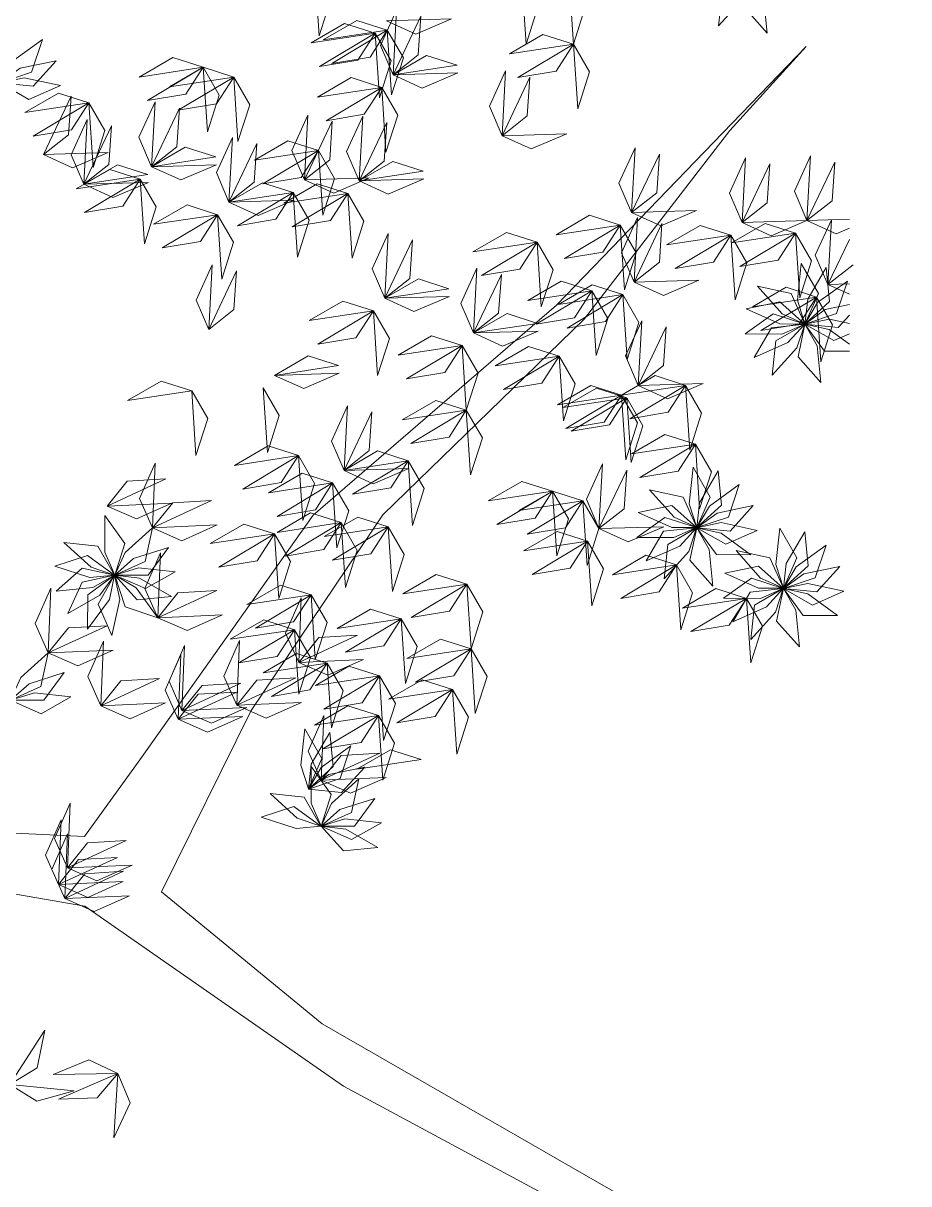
# Model space of a CAD drawing. Header units: inches. Extents: x -173 to 14008, y -3334 to 10368.
# Drawn here: x 12458.3 to 12540.2, y 665 to 772.5 of the extents above; entities that cross this region are included whole.
import ezdxf

# ---------------------------------------------------------------- set-up
doc = ezdxf.new("R2010")
doc.units = ezdxf.units.IN
doc.header["$MEASUREMENT"] = 0
doc.layers.add('ARREDAMENTO', color=8, linetype='Continuous', lineweight=18)

msp = doc.modelspace()

# ---------------------------------------------------------------- linework, layer by layer
at = {"layer": 'ARREDAMENTO', "lineweight": 0}
for points in [[(12485.23, 777.28), (12486.72, 774.71), (12485.63, 771.29), (12485.23, 777.28)], [(12522.6, 772.22), (12524.89, 774.74), (12525.62, 776.93), (12522.95, 775.38), (12522.6, 772.22)], [(12527.11, 771.53), (12526.77, 774.92), (12525.62, 776.93), (12525, 773.91), (12527.11, 771.53)], [(12504.4, 776.5), (12505.89, 773.94), (12504.8, 770.52), (12504.4, 776.5)], [(12508.78, 776.5), (12510.27, 773.94), (12509.18, 770.52), (12508.78, 776.5)], [(12492.48, 767.68), (12491.31, 770.41), (12492.8, 773.67), (12492.48, 767.68)], [(12490.83, 771.53), (12488, 772.43), (12484.9, 770.64), (12490.83, 771.53)], [(12491.95, 771.82), (12489.13, 772.72), (12486.02, 770.92), (12491.95, 771.82)], [(12491.88, 772.69), (12494.58, 771.46), (12497.88, 772.88), (12491.88, 772.69)], [(12492.48, 767.68), (12494.81, 769.52), (12495.05, 773.1), (12492.48, 767.68)], [(12490.83, 771.53), (12489.22, 769.04), (12485.68, 768.45), (12490.83, 771.53)], [(12491.95, 771.82), (12490.35, 769.32), (12486.81, 768.73), (12491.95, 771.82)], [(12490.83, 771.53), (12492.31, 768.97), (12491.22, 765.55), (12490.83, 771.53)], [(12491.95, 771.82), (12493.44, 769.25), (12492.35, 765.83), (12491.95, 771.82)], [(12509.18, 770.52), (12506.35, 771.42), (12503.24, 769.62), (12509.18, 770.52)], [(12460.03, 770.94), (12457.27, 768.94), (12456.1, 766.95), (12459.03, 767.92), (12460.03, 770.94)], [(12509.18, 770.52), (12507.57, 768.02), (12504.03, 767.43), (12509.18, 770.52)], [(12509.18, 770.52), (12510.66, 767.95), (12509.57, 764.53), (12509.18, 770.52)], [(12474.92, 768.38), (12472.09, 769.28), (12468.99, 767.48), (12474.92, 768.38)], [(12498.41, 768.58), (12495.59, 769.48), (12492.48, 767.68), (12498.41, 768.58)], [(12461.32, 768.99), (12457.98, 768.29), (12456.11, 766.95), (12459.17, 766.64), (12461.32, 768.99)], [(12474.92, 768.38), (12473.31, 765.89), (12469.77, 765.3), (12474.92, 768.38)], [(12477.74, 767.48), (12474.92, 768.38), (12471.81, 766.58), (12477.74, 767.48)], [(12474.92, 768.38), (12476.4, 765.81), (12475.31, 762.4), (12474.92, 768.38)], [(12502.57, 762.05), (12501.4, 764.78), (12502.89, 768.04), (12502.57, 762.05)], [(12461.7, 766.69), (12458.36, 767.41), (12456.1, 766.95), (12458.78, 765.41), (12461.7, 766.69)], [(12477.74, 767.48), (12476.14, 764.99), (12472.6, 764.4), (12477.74, 767.48)], [(12477.74, 767.48), (12479.22, 764.91), (12478.13, 761.5), (12477.74, 767.48)], [(12491.43, 766.52), (12488.6, 767.42), (12485.49, 765.63), (12491.43, 766.52)], [(12492.48, 767.68), (12495.18, 766.45), (12498.47, 767.87), (12492.48, 767.68)], [(12502.57, 762.05), (12504.9, 763.89), (12505.15, 767.47), (12502.57, 762.05)], [(12464.34, 765.09), (12461.51, 766), (12458.41, 764.2), (12464.34, 765.09)], [(12491.43, 766.52), (12489.82, 764.03), (12486.28, 763.44), (12491.43, 766.52)], [(12491.43, 766.52), (12492.91, 763.96), (12491.82, 760.54), (12491.43, 766.52)], [(12464.34, 765.09), (12462.73, 762.6), (12459.19, 762.01), (12464.34, 765.09)], [(12460.13, 760.3), (12462.46, 762.14), (12462.71, 765.72), (12460.13, 760.3)], [(12464.34, 765.09), (12465.82, 762.53), (12464.73, 759.11), (12464.34, 765.09)], [(12470.14, 759.18), (12468.97, 761.91), (12470.46, 765.17), (12470.14, 759.18)], [(12470.14, 759.18), (12472.46, 761.02), (12472.71, 764.6), (12470.14, 759.18)], [(12484.29, 757.96), (12483.12, 760.69), (12484.61, 763.95), (12484.29, 757.96)], [(12489.35, 757.86), (12488.18, 760.59), (12489.67, 763.85), (12489.35, 757.86)], [(12463.87, 757.55), (12462.7, 760.27), (12464.19, 763.54), (12463.87, 757.55)], [(12463.87, 757.55), (12466.19, 759.39), (12466.44, 762.97), (12463.87, 757.55)], [(12484.29, 757.96), (12486.62, 759.8), (12486.86, 763.38), (12484.29, 757.96)], [(12489.35, 757.86), (12491.67, 759.7), (12491.92, 763.28), (12489.35, 757.86)], [(12477.3, 755.9), (12476.14, 758.63), (12477.63, 761.89), (12477.3, 755.9)], [(12485.58, 760.67), (12482.75, 761.57), (12479.65, 759.77), (12485.58, 760.67)], [(12502.57, 762.05), (12505.27, 760.82), (12508.57, 762.23), (12502.57, 762.05)], [(12460.13, 760.3), (12462.83, 759.07), (12466.13, 760.49), (12460.13, 760.3)], [(12476.07, 760.08), (12473.24, 760.98), (12470.14, 759.18), (12476.07, 760.08)], [(12477.3, 755.9), (12479.63, 757.74), (12479.88, 761.32), (12477.3, 755.9)], [(12485.58, 760.67), (12483.97, 758.18), (12480.43, 757.58), (12485.58, 760.67)], [(12485.58, 760.67), (12487.06, 758.1), (12485.97, 754.68), (12485.58, 760.67)], [(12514.55, 754.94), (12513.38, 757.66), (12514.87, 760.93), (12514.55, 754.94)], [(12495.28, 758.76), (12492.45, 759.66), (12489.35, 757.86), (12495.28, 758.76)], [(12514.55, 754.94), (12516.88, 756.77), (12517.13, 760.35), (12514.55, 754.94)], [(12524.78, 754.01), (12523.61, 756.73), (12525.1, 760), (12524.78, 754.01)], [(12524.78, 754.01), (12527.11, 755.85), (12527.35, 759.43), (12524.78, 754.01)], [(12530.77, 754.19), (12529.61, 756.92), (12531.1, 760.18), (12530.77, 754.19)], [(12530.77, 754.19), (12533.1, 756.03), (12533.35, 759.61), (12530.77, 754.19)], [(12469.08, 758.02), (12466.26, 758.92), (12463.15, 757.12), (12469.08, 758.02)], [(12469.08, 758.02), (12466.26, 758.92), (12463.15, 757.12), (12469.08, 758.02)], [(12469.8, 758.45), (12466.97, 759.35), (12463.87, 757.55), (12469.8, 758.45)], [(12470.14, 759.18), (12472.83, 757.95), (12476.13, 759.36), (12470.14, 759.18)], [(12463.87, 757.55), (12466.56, 756.32), (12469.86, 757.73), (12463.87, 757.55)], [(12469.08, 758.02), (12467.48, 755.53), (12463.94, 754.94), (12469.08, 758.02)], [(12469.08, 758.02), (12467.48, 755.53), (12463.94, 754.94), (12469.08, 758.02)], [(12469.08, 758.02), (12470.57, 755.45), (12469.48, 752.04), (12469.08, 758.02)], [(12469.08, 758.02), (12470.57, 755.45), (12469.48, 752.04), (12469.08, 758.02)], [(12483.23, 756.8), (12480.41, 757.7), (12477.3, 755.9), (12483.23, 756.8)], [(12488.29, 756.7), (12485.47, 757.6), (12482.36, 755.81), (12488.29, 756.7)], [(12484.29, 757.96), (12486.99, 756.73), (12490.28, 758.14), (12484.29, 757.96)], [(12489.35, 757.86), (12492.04, 756.63), (12495.34, 758.05), (12489.35, 757.86)], [(12483.23, 756.8), (12481.63, 754.31), (12478.09, 753.72), (12483.23, 756.8)], [(12488.29, 756.7), (12486.69, 754.21), (12483.15, 753.62), (12488.29, 756.7)], [(12483.23, 756.8), (12484.72, 754.23), (12483.63, 750.81), (12483.23, 756.8)], [(12488.29, 756.7), (12489.78, 754.14), (12488.69, 750.72), (12488.29, 756.7)], [(12476.25, 754.74), (12473.43, 755.64), (12470.32, 753.85), (12476.25, 754.74)], [(12477.3, 755.9), (12480, 754.67), (12483.3, 756.09), (12477.3, 755.9)], [(12514.55, 754.94), (12517.25, 753.71), (12520.55, 755.12), (12514.55, 754.94)], [(12476.25, 754.74), (12474.65, 752.25), (12471.11, 751.66), (12476.25, 754.74)], [(12476.25, 754.74), (12477.73, 752.18), (12476.64, 748.76), (12476.25, 754.74)], [(12513.5, 753.78), (12510.67, 754.68), (12507.57, 752.88), (12513.5, 753.78)], [(12514.79, 748.5), (12513.62, 751.22), (12515.11, 754.49), (12514.79, 748.5)], [(12524.78, 754.01), (12527.48, 752.78), (12530.77, 754.19), (12524.78, 754.01)], [(12534.7, 754.31), (12530.77, 754.19)], [(12530.77, 754.19), (12533.47, 752.96), (12534.7, 753.49)], [(12532.72, 748.28), (12531.55, 751), (12533.04, 754.27), (12532.72, 748.28)], [(12491.71, 747), (12490.54, 749.72), (12492.03, 752.99), (12491.71, 747)], [(12505.81, 752.18), (12502.98, 753.08), (12499.87, 751.29), (12505.81, 752.18)], [(12513.5, 753.78), (12511.89, 751.28), (12508.35, 750.69), (12513.5, 753.78)], [(12513.5, 753.78), (12514.98, 751.21), (12513.89, 747.79), (12513.5, 753.78)], [(12514.79, 748.5), (12517.12, 750.33), (12517.36, 753.91), (12514.79, 748.5)], [(12523.72, 752.85), (12520.9, 753.75), (12517.79, 751.95), (12523.72, 752.85)], [(12529.72, 753.03), (12526.9, 753.93), (12523.79, 752.13), (12529.72, 753.03)], [(12529.72, 753.03), (12528.12, 750.54), (12524.58, 749.95), (12529.72, 753.03)], [(12529.72, 753.03), (12531.2, 750.46), (12530.11, 747.05), (12529.72, 753.03)], [(12491.71, 747), (12494.04, 748.83), (12494.29, 752.41), (12491.71, 747)], [(12505.81, 752.18), (12504.2, 749.69), (12500.66, 749.1), (12505.81, 752.18)], [(12505.81, 752.18), (12507.29, 749.62), (12506.2, 746.2), (12505.81, 752.18)], [(12523.72, 752.85), (12522.12, 750.35), (12518.58, 749.76), (12523.72, 752.85)], [(12523.72, 752.85), (12525.21, 750.28), (12524.12, 746.86), (12523.72, 752.85)], [(12534.7, 752.45), (12532.72, 748.28)], [(12475.43, 744.12), (12474.26, 746.84), (12475.75, 750.1), (12475.43, 744.12)], [(12499.92, 743.79), (12498.75, 746.51), (12500.24, 749.78), (12499.92, 743.79)], [(12530.25, 750.21), (12529.89, 746.82), (12530.59, 744.62), (12531.83, 747.44), (12530.25, 750.21)], [(12532.56, 749.86), (12530.85, 746.91), (12530.59, 744.62), (12532.87, 746.69), (12532.56, 749.86)], [(12532.72, 748.28), (12535.04, 750.11)], [(12475.43, 744.12), (12477.75, 745.95), (12478, 749.53), (12475.43, 744.12)], [(12497.64, 747.89), (12494.82, 748.79), (12491.71, 747), (12497.64, 747.89)], [(12499.92, 743.79), (12502.25, 745.62), (12502.5, 749.2), (12499.92, 743.79)], [(12514.79, 748.5), (12517.49, 747.27), (12520.78, 748.68), (12514.79, 748.5)], [(12510.87, 747.68), (12508.05, 748.58), (12504.94, 746.79), (12510.87, 747.68)], [(12510.87, 747.68), (12509.27, 745.19), (12505.73, 744.6), (12510.87, 747.68)], [(12513.74, 747.34), (12510.91, 748.24), (12507.8, 746.44), (12513.74, 747.34)], [(12510.87, 747.68), (12512.36, 745.12), (12511.27, 741.7), (12510.87, 747.68)], [(12531.66, 747.12), (12528.84, 748.02), (12525.73, 746.22), (12531.66, 747.12)], [(12526.2, 748.11), (12528.48, 745.57), (12530.58, 744.62), (12529.31, 747.43), (12526.2, 748.11)], [(12534.52, 748.6), (12531.76, 746.61), (12530.59, 744.62), (12533.52, 745.58), (12534.52, 748.6)], [(12534.7, 748.34), (12532.72, 748.28)], [(12532.72, 748.28), (12534.7, 747.37)], [(12490.66, 745.84), (12487.83, 746.74), (12484.73, 744.94), (12490.66, 745.84)], [(12491.71, 747), (12494.41, 745.77), (12497.71, 747.18), (12491.71, 747)], [(12513.74, 747.34), (12512.13, 744.84), (12508.59, 744.25), (12513.74, 747.34)], [(12513.74, 747.34), (12515.22, 744.77), (12514.13, 741.35), (12513.74, 747.34)], [(12525.16, 746.03), (12528.27, 744.63), (12530.58, 744.62), (12528.28, 746.67), (12525.16, 746.03)], [(12531.66, 747.12), (12530.06, 744.62), (12526.52, 744.03), (12531.66, 747.12)], [(12531.66, 747.12), (12533.15, 744.55), (12532.06, 741.13), (12531.66, 747.12)], [(12490.66, 745.84), (12489.05, 743.34), (12485.51, 742.75), (12490.66, 745.84)], [(12490.66, 745.84), (12492.14, 743.27), (12491.05, 739.85), (12490.66, 745.84)], [(12505.85, 744.68), (12503.03, 745.58), (12499.92, 743.79), (12505.85, 744.68)], [(12525.05, 743.7), (12528.46, 743.69), (12530.58, 744.62), (12527.64, 745.56), (12525.05, 743.7)], [(12534.7, 746.42), (12532.47, 745.96), (12530.59, 744.61), (12533.66, 744.3), (12534.7, 745.44)], [(12515.17, 738.94), (12514, 741.67), (12515.49, 744.93), (12515.17, 738.94)], [(12515.17, 738.94), (12517.5, 740.78), (12517.75, 744.36), (12515.17, 738.94)], [(12525.9, 741.53), (12529.02, 742.91), (12530.58, 744.61), (12527.51, 744.28), (12525.9, 741.53)], [(12527.56, 739.89), (12529.85, 742.42), (12530.58, 744.61), (12527.91, 743.06), (12527.56, 739.89)], [(12532.07, 739.21), (12531.72, 742.6), (12530.58, 744.6), (12529.95, 741.58), (12532.07, 739.21)], [(12534.7, 744.68), (12532.85, 745.07), (12530.59, 744.61), (12533.27, 743.08), (12534.7, 743.71)], [(12534.7, 742.76), (12532.84, 744.11), (12530.59, 744.61), (12532.41, 742.12), (12534.7, 742.11)], [(12498.87, 742.63), (12496.04, 743.53), (12492.94, 741.73), (12498.87, 742.63)], [(12499.92, 743.79), (12502.62, 742.56), (12505.92, 743.97), (12499.92, 743.79)], [(12498.87, 742.63), (12497.26, 740.13), (12493.72, 739.54), (12498.87, 742.63)], [(12498.87, 742.63), (12500.35, 740.06), (12499.26, 736.64), (12498.87, 742.63)], [(12507.85, 741.64), (12505.02, 742.54), (12501.92, 740.74), (12507.85, 741.64)], [(12487.44, 740.77), (12484.62, 741.67), (12481.51, 739.87), (12487.44, 740.77)], [(12507.85, 741.64), (12506.24, 739.15), (12502.7, 738.56), (12507.85, 741.64)], [(12507.85, 741.64), (12509.33, 739.08), (12508.24, 735.66), (12507.85, 741.64)], [(12473.85, 738.43), (12471.03, 739.33), (12467.92, 737.54), (12473.85, 738.43)], [(12481.51, 739.87), (12484.21, 738.64), (12487.5, 740.06), (12481.51, 739.87)], [(12519.55, 738.94), (12516.72, 739.84), (12513.62, 738.04), (12519.55, 738.94)], [(12515.17, 738.94), (12517.87, 737.71), (12521.17, 739.12), (12515.17, 738.94)], [(12473.85, 738.43), (12475.33, 735.87), (12474.24, 732.45), (12473.85, 738.43)], [(12480.46, 738.71), (12481.94, 736.15), (12480.85, 732.73), (12480.46, 738.71)], [(12513.62, 738.04), (12510.79, 738.94), (12507.69, 737.15), (12513.62, 738.04)], [(12514.12, 737.78), (12511.29, 738.68), (12508.19, 736.88), (12514.12, 737.78)], [(12513.62, 738.04), (12512.01, 735.55), (12508.47, 734.96), (12513.62, 738.04)], [(12513.62, 738.04), (12515.1, 735.48), (12514.01, 732.06), (12513.62, 738.04)], [(12519.55, 738.94), (12517.94, 736.45), (12514.4, 735.85), (12519.55, 738.94)], [(12519.55, 738.94), (12521.03, 736.37), (12519.94, 732.95), (12519.55, 738.94)], [(12487.95, 731.07), (12486.78, 733.79), (12488.27, 737.06), (12487.95, 731.07)], [(12499.26, 736.64), (12496.44, 737.54), (12493.33, 735.75), (12499.26, 736.64)], [(12514.12, 737.78), (12512.51, 735.29), (12508.97, 734.7), (12514.12, 737.78)], [(12514.12, 737.78), (12515.6, 735.21), (12514.51, 731.8), (12514.12, 737.78)], [(12487.95, 731.07), (12490.27, 732.91), (12490.52, 736.49), (12487.95, 731.07)], [(12499.26, 736.64), (12497.66, 734.15), (12494.12, 733.56), (12499.26, 736.64)], [(12499.26, 736.64), (12500.75, 734.08), (12499.66, 730.66), (12499.26, 736.64)], [(12520.46, 733.51), (12517.63, 734.41), (12514.53, 732.61), (12520.46, 733.51)], [(12483.73, 732.44), (12480.91, 733.34), (12477.8, 731.54), (12483.73, 732.44)], [(12493.88, 731.96), (12491.05, 732.87), (12487.95, 731.07), (12493.88, 731.96)], [(12493.88, 731.96), (12491.05, 732.87), (12487.95, 731.07), (12493.88, 731.96)], [(12520.46, 733.51), (12518.85, 731.01), (12515.31, 730.42), (12520.46, 733.51)], [(12520.46, 733.51), (12521.94, 730.94), (12520.85, 727.52), (12520.46, 733.51)], [(12470.23, 725.75), (12469.02, 728.46), (12470.47, 731.75), (12470.23, 725.75)], [(12483.73, 732.44), (12482.13, 729.94), (12478.59, 729.35), (12483.73, 732.44)], [(12483.73, 732.44), (12485.22, 729.87), (12484.13, 726.45), (12483.73, 732.44)], [(12493.88, 731.96), (12492.27, 729.47), (12488.73, 728.88), (12493.88, 731.96)], [(12493.88, 731.96), (12495.36, 729.4), (12494.27, 725.98), (12493.88, 731.96)], [(12511.53, 725.68), (12510.37, 728.4), (12511.85, 731.67), (12511.53, 725.68)], [(12486.89, 729.91), (12484.07, 730.81), (12480.96, 729.01), (12486.89, 729.91)], [(12487.95, 731.07), (12490.64, 729.84), (12493.94, 731.25), (12487.95, 731.07)], [(12511.53, 725.68), (12513.86, 727.52), (12514.11, 731.1), (12511.53, 725.68)], [(12520.25, 731.37), (12519.88, 727.98), (12520.58, 725.78), (12521.83, 728.61), (12520.25, 731.37)], [(12522.55, 731.02), (12520.84, 728.07), (12520.59, 725.78), (12522.87, 727.85), (12522.55, 731.02)], [(12466.02, 727.77), (12467.88, 730.08), (12471.46, 730.3), (12466.02, 727.77)], [(12486.89, 729.91), (12485.29, 727.42), (12481.75, 726.82), (12486.89, 729.91)], [(12486.89, 729.91), (12488.38, 727.34), (12487.29, 723.92), (12486.89, 729.91)], [(12507.22, 729.15), (12504.4, 730.05), (12501.29, 728.25), (12507.22, 729.15)], [(12524.52, 729.76), (12521.75, 727.77), (12520.59, 725.78), (12523.52, 726.74), (12524.52, 729.76)], [(12470.23, 725.75), (12472.09, 728.06), (12475.67, 728.28), (12470.23, 725.75)], [(12507.22, 729.15), (12505.62, 726.65), (12502.08, 726.06), (12507.22, 729.15)], [(12510.05, 728.25), (12507.22, 729.15), (12504.12, 727.35), (12510.05, 728.25)], [(12510.05, 728.25), (12508.44, 725.75), (12504.9, 725.16), (12510.05, 728.25)], [(12507.22, 729.15), (12508.71, 726.58), (12507.62, 723.16), (12507.22, 729.15)], [(12510.05, 728.25), (12511.53, 725.68), (12510.44, 722.26), (12510.05, 728.25)], [(12516.2, 729.27), (12518.48, 726.73), (12520.58, 725.78), (12519.31, 728.59), (12516.2, 729.27)], [(12466.02, 727.77), (12468.73, 726.58), (12472.01, 728.04), (12466.02, 727.77)], [(12515.16, 727.19), (12518.27, 725.79), (12520.57, 725.78), (12518.27, 727.83), (12515.16, 727.19)], [(12525.8, 727.82), (12522.46, 727.12), (12520.59, 725.77), (12523.66, 725.46), (12525.8, 727.82)], [(12465.82, 726.91), (12465.81, 723.5), (12466.73, 721.38), (12467.67, 724.32), (12465.82, 726.91)], [(12481.51, 725.2), (12478.68, 726.1), (12475.57, 724.3), (12481.51, 725.2)], [(12487.68, 726.24), (12484.85, 727.14), (12481.75, 725.34), (12487.68, 726.24)], [(12487.68, 726.24), (12486.07, 723.74), (12482.53, 723.15), (12487.68, 726.24)], [(12492.03, 725.84), (12489.21, 726.74), (12486.1, 724.95), (12492.03, 725.84)], [(12487.68, 726.24), (12489.16, 723.67), (12488.07, 720.25), (12487.68, 726.24)], [(12515.05, 724.86), (12518.46, 724.85), (12520.57, 725.78), (12517.63, 726.72), (12515.05, 724.86)], [(12526.18, 725.52), (12522.85, 726.24), (12520.59, 725.77), (12523.27, 724.24), (12526.18, 725.52)], [(12470.23, 725.75), (12467.69, 723.48), (12466.74, 721.38), (12469.55, 722.64), (12470.23, 725.75)], [(12470.23, 725.75), (12472.94, 724.56), (12476.22, 726.02), (12470.23, 725.75)], [(12481.51, 725.2), (12479.9, 722.71), (12476.36, 722.12), (12481.51, 725.2)], [(12481.51, 725.2), (12482.99, 722.63), (12481.9, 719.22), (12481.51, 725.2)], [(12492.03, 725.84), (12490.43, 723.35), (12486.89, 722.76), (12492.03, 725.84)], [(12492.03, 725.84), (12493.52, 723.28), (12492.43, 719.86), (12492.03, 725.84)], [(12510.48, 724.52), (12507.66, 725.42), (12504.55, 723.62), (12510.48, 724.52)], [(12511.53, 725.68), (12514.23, 724.45), (12517.53, 725.86), (12511.53, 725.68)], [(12515.9, 722.69), (12519.02, 724.07), (12520.57, 725.77), (12517.51, 725.44), (12515.9, 722.69)], [(12517.56, 721.05), (12519.85, 723.58), (12520.57, 725.77), (12517.91, 724.22), (12517.56, 721.05)], [(12522.07, 720.37), (12521.72, 723.76), (12520.58, 725.77), (12519.95, 722.75), (12522.07, 720.37)], [(12525.59, 723.26), (12522.84, 725.27), (12520.59, 725.77), (12522.41, 723.28), (12525.59, 723.26)], [(12528.27, 725.74), (12527.9, 722.36), (12528.6, 720.16), (12529.85, 722.98), (12528.27, 725.74)], [(12530.57, 725.39), (12528.86, 722.45), (12528.61, 720.16), (12530.89, 722.23), (12530.57, 725.39)], [(12462.01, 724.4), (12464.54, 722.11), (12466.72, 721.38), (12465.17, 724.05), (12462.01, 724.4)], [(12471.71, 723.95), (12468.46, 722.91), (12466.74, 721.38), (12469.82, 721.39), (12471.71, 723.95)], [(12510.48, 724.52), (12508.87, 722.03), (12505.34, 721.43), (12510.48, 724.52)], [(12510.48, 724.52), (12511.96, 721.95), (12510.87, 718.53), (12510.48, 724.52)], [(12532.54, 724.14), (12529.77, 722.14), (12528.61, 720.15), (12531.54, 721.12), (12532.54, 724.14)], [(12461.19, 722.22), (12464.43, 721.16), (12466.72, 721.38), (12464.22, 723.19), (12461.19, 722.22)], [(12470.72, 717.44), (12469.51, 720.14), (12470.95, 723.43), (12470.72, 717.44)], [(12518.7, 722.32), (12515.88, 723.22), (12512.77, 721.42), (12518.7, 722.32)], [(12524.22, 723.65), (12526.49, 721.11), (12528.6, 720.16), (12527.33, 722.97), (12524.22, 723.65)], [(12461.32, 719.89), (12464.71, 720.24), (12466.72, 721.38), (12463.7, 722.01), (12461.32, 719.89)], [(12472.32, 721.7), (12468.94, 722.07), (12466.74, 721.37), (12469.56, 720.13), (12472.32, 721.7)], [(12518.7, 722.32), (12517.1, 719.82), (12513.56, 719.23), (12518.7, 722.32)], [(12518.7, 722.32), (12520.19, 719.75), (12519.1, 716.33), (12518.7, 722.32)], [(12523.18, 721.56), (12526.29, 720.17), (12528.59, 720.16), (12526.29, 722.21), (12523.18, 721.56)], [(12533.82, 722.19), (12530.48, 721.49), (12528.61, 720.15), (12531.68, 719.84), (12533.82, 722.19)], [(12462.39, 717.82), (12465.35, 719.52), (12466.72, 721.37), (12463.7, 720.72), (12462.39, 717.82)], [(12464.21, 716.37), (12466.23, 719.12), (12466.72, 721.37), (12464.23, 719.55), (12464.21, 716.37)], [(12466.47, 715.78), (12467.19, 719.11), (12466.72, 721.37), (12465.19, 718.69), (12466.47, 715.78)], [(12470.72, 717.44), (12468.72, 720.2), (12466.73, 721.37), (12467.69, 718.44), (12470.72, 717.44)], [(12471.97, 719.4), (12469.03, 721.11), (12466.73, 721.37), (12468.81, 719.08), (12471.97, 719.4)], [(12499.31, 720.54), (12496.48, 721.44), (12493.37, 719.64), (12499.31, 720.54)], [(12523.07, 719.24), (12526.48, 719.23), (12528.59, 720.15), (12525.65, 721.09), (12523.07, 719.24)], [(12460.58, 714.18), (12459.38, 716.89), (12460.82, 720.17), (12460.58, 714.18)], [(12470.72, 717.44), (12472.57, 719.75), (12476.16, 719.96), (12470.72, 717.44)], [(12484.89, 719.55), (12482.06, 720.45), (12478.96, 718.66), (12484.89, 719.55)], [(12499.31, 720.54), (12497.7, 718.05), (12494.16, 717.46), (12499.31, 720.54)], [(12499.31, 720.54), (12500.79, 717.97), (12499.7, 714.56), (12499.31, 720.54)], [(12525.18, 719.23), (12522.36, 720.13), (12519.25, 718.33), (12525.18, 719.23)], [(12523.92, 717.07), (12527.04, 718.44), (12528.59, 720.15), (12525.52, 719.81), (12523.92, 717.07)], [(12525.58, 715.43), (12527.87, 717.96), (12528.59, 720.14), (12525.93, 718.59), (12525.58, 715.43)], [(12530.09, 714.74), (12529.74, 718.14), (12528.6, 720.14), (12527.97, 717.12), (12530.09, 714.74)], [(12534.2, 719.89), (12530.87, 720.61), (12528.61, 720.14), (12531.29, 718.61), (12534.2, 719.89)], [(12533.61, 717.64), (12530.86, 719.65), (12528.61, 720.14), (12530.43, 717.65), (12533.61, 717.64)], [(12484.89, 719.55), (12483.28, 717.06), (12479.74, 716.47), (12484.89, 719.55)], [(12483.75, 713.3), (12482.54, 716.01), (12483.99, 719.29), (12483.75, 713.3)], [(12484.89, 719.55), (12486.37, 716.99), (12485.28, 713.57), (12484.89, 719.55)], [(12525.18, 719.23), (12523.58, 716.74), (12520.04, 716.15), (12525.18, 719.23)], [(12525.18, 719.23), (12526.67, 716.66), (12525.58, 713.25), (12525.18, 719.23)], [(12470.72, 717.44), (12473.43, 716.24), (12476.71, 717.7), (12470.72, 717.44)], [(12493.23, 717.33), (12490.4, 718.23), (12487.3, 716.43), (12493.23, 717.33)], [(12460.58, 714.18), (12462.44, 716.49), (12466.02, 716.7), (12460.58, 714.18)], [(12483.35, 716.33), (12480.53, 717.23), (12477.42, 715.44), (12483.35, 716.33)], [(12493.23, 717.33), (12491.62, 714.84), (12488.08, 714.25), (12493.23, 717.33)], [(12493.23, 717.33), (12494.71, 714.76), (12493.62, 711.34), (12493.23, 717.33)], [(12483.35, 716.33), (12481.75, 713.84), (12478.21, 713.25), (12483.35, 716.33)], [(12483.35, 716.33), (12484.84, 713.77), (12483.75, 710.35), (12483.35, 716.33)], [(12483.75, 713.3), (12485.61, 715.61), (12489.19, 715.83), (12483.75, 713.3)], [(12499.7, 714.56), (12496.88, 715.46), (12493.77, 713.66), (12499.7, 714.56)], [(12460.58, 714.18), (12463.3, 712.99), (12466.58, 714.45), (12460.58, 714.18)], [(12465.44, 709.29), (12464.23, 712), (12465.68, 715.28), (12465.44, 709.29)], [(12472.95, 708.86), (12471.75, 711.57), (12473.19, 714.86), (12472.95, 708.86)], [(12478.03, 709.34), (12476.82, 712.04), (12478.27, 715.33), (12478.03, 709.34)], [(12499.7, 714.56), (12498.1, 712.06), (12494.56, 711.47), (12499.7, 714.56)], [(12499.7, 714.56), (12501.18, 711.99), (12500.09, 708.57), (12499.7, 714.56)], [(12460.58, 714.18), (12458.04, 711.91), (12457.09, 709.81), (12459.9, 711.07), (12460.58, 714.18)], [(12472.59, 708.04), (12471.39, 710.74), (12472.83, 714.03), (12472.59, 708.04)], [(12486.38, 713.24), (12483.56, 714.14), (12480.45, 712.35), (12486.38, 713.24)], [(12486.38, 713.24), (12484.78, 710.75), (12481.24, 710.16), (12486.38, 713.24)], [(12483.75, 713.3), (12486.46, 712.11), (12489.74, 713.57), (12483.75, 713.3)], [(12486.38, 713.24), (12487.86, 710.68), (12486.77, 707.26), (12486.38, 713.24)], [(12462.06, 712.38), (12458.82, 711.33), (12457.09, 709.8), (12460.18, 709.81), (12462.06, 712.38)], [(12491.22, 712.06), (12488.4, 712.96), (12485.29, 711.16), (12491.22, 712.06)], [(12465.44, 709.29), (12467.3, 711.6), (12470.88, 711.81), (12465.44, 709.29)], [(12472.95, 708.86), (12474.81, 711.17), (12478.39, 711.39), (12472.95, 708.86)], [(12478.03, 709.34), (12479.89, 711.65), (12483.47, 711.86), (12478.03, 709.34)], [(12491.22, 712.06), (12489.61, 709.57), (12486.08, 708.97), (12491.22, 712.06)], [(12491.22, 712.06), (12492.7, 709.49), (12491.61, 706.07), (12491.22, 712.06)], [(12497.99, 710.79), (12495.16, 711.69), (12492.06, 709.89), (12497.99, 710.79)], [(12497.99, 710.79), (12495.16, 711.69), (12492.06, 709.89), (12497.99, 710.79)], [(12462.68, 710.13), (12459.29, 710.5), (12457.09, 709.8), (12459.91, 708.55), (12462.68, 710.13)], [(12472.59, 708.04), (12474.45, 710.35), (12478.03, 710.56), (12472.59, 708.04)], [(12497.99, 710.79), (12496.38, 708.3), (12492.84, 707.7), (12497.99, 710.79)], [(12497.99, 710.79), (12496.38, 708.3), (12492.84, 707.7), (12497.99, 710.79)], [(12497.99, 710.79), (12499.47, 708.22), (12498.38, 704.8), (12497.99, 710.79)], [(12497.99, 710.79), (12499.47, 708.22), (12498.38, 704.8), (12497.99, 710.79)], [(12465.44, 709.29), (12468.15, 708.09), (12471.43, 709.55), (12465.44, 709.29)], [(12472.95, 708.86), (12475.67, 707.67), (12478.94, 709.13), (12472.95, 708.86)], [(12478.03, 709.34), (12480.74, 708.14), (12484.02, 709.6), (12478.03, 709.34)], [(12491.14, 708.38), (12488.31, 709.28), (12485.21, 707.49), (12491.14, 708.38)], [(12472.59, 708.04), (12475.31, 706.84), (12478.59, 708.3), (12472.59, 708.04)], [(12485.83, 702.39), (12484.63, 705.09), (12486.07, 708.38), (12485.83, 702.39)], [(12491.14, 708.38), (12489.53, 705.89), (12485.99, 705.3), (12491.14, 708.38)], [(12491.14, 708.38), (12492.62, 705.82), (12491.53, 702.4), (12491.14, 708.38)], [(12484.31, 707.17), (12483.95, 703.78), (12484.65, 701.59), (12485.89, 704.41), (12484.31, 707.17)], [(12486.62, 706.82), (12484.91, 703.88), (12484.65, 701.58), (12486.93, 703.66), (12486.62, 706.82)], [(12488.58, 705.57), (12485.82, 703.57), (12484.65, 701.58), (12487.58, 702.55), (12488.58, 705.57)], [(12485.83, 702.39), (12487.69, 704.7), (12491.27, 704.91), (12485.83, 702.39)], [(12495.07, 704.32), (12492.25, 705.22), (12489.14, 703.42), (12495.07, 704.32)], [(12489.86, 703.62), (12486.53, 702.92), (12484.65, 701.58), (12487.72, 701.27), (12489.86, 703.62)], [(12484.91, 703.68), (12484.9, 700.27), (12485.82, 698.16), (12486.76, 701.09), (12484.91, 703.68)], [(12489.32, 702.53), (12486.78, 700.25), (12485.82, 698.15), (12488.64, 699.42), (12489.32, 702.53)], [(12485.83, 702.39), (12488.55, 701.19), (12491.83, 702.65), (12485.83, 702.39)], [(12481.1, 701.17), (12483.62, 698.88), (12485.81, 698.16), (12484.26, 700.82), (12481.1, 701.17)], [(12490.79, 700.72), (12487.55, 699.68), (12485.83, 698.15), (12488.91, 698.16), (12490.79, 700.72)], [(12462.36, 694.28), (12461.15, 696.99), (12462.6, 700.27), (12462.36, 694.28)], [(12480.28, 698.99), (12483.51, 697.93), (12485.81, 698.15), (12483.31, 699.96), (12480.28, 698.99)], [(12461.53, 692.74), (12460.33, 695.45), (12461.77, 698.73), (12461.53, 692.74)], [(12491.41, 698.47), (12488.02, 698.84), (12485.82, 698.14), (12488.65, 696.9), (12491.41, 698.47)], [(12462.11, 691.44), (12460.91, 694.15), (12462.35, 697.44), (12462.11, 691.44)], [(12491.06, 696.17), (12488.11, 697.88), (12485.82, 698.14), (12487.89, 695.86), (12491.06, 696.17)], [(12462.36, 694.28), (12464.22, 696.59), (12467.8, 696.81), (12462.36, 694.28)], [(12461.53, 692.74), (12463.39, 695.05), (12466.97, 695.26), (12461.53, 692.74)], [(12462.11, 691.44), (12463.97, 693.75), (12467.55, 693.97), (12462.11, 691.44)], [(12462.36, 694.28), (12465.07, 693.09), (12468.35, 694.55), (12462.36, 694.28)], [(12461.53, 692.74), (12464.25, 691.55), (12467.52, 693.01), (12461.53, 692.74)], [(12462.11, 691.44), (12464.83, 690.25), (12468.1, 691.71), (12462.11, 691.44)], [(12457.01, 674.25), (12459.56, 675.77), (12460.27, 679.28), (12457.01, 674.25)], [(12467.03, 675.27), (12464.34, 676.53), (12461.03, 675.16), (12467.03, 675.27)], [(12467.03, 675.27), (12465.11, 673.01), (12461.52, 672.89), (12467.03, 675.27)], [(12467.03, 675.27), (12468.16, 672.53), (12466.63, 669.29), (12467.03, 675.27)], [(12457.01, 674.25), (12459.52, 672.68), (12462.98, 673.64), (12457.01, 674.25)]]:
    msp.add_lwpolyline(points, dxfattribs=at)
at = {"layer": 'ARREDAMENTO', "linetype": 'Continuous', "lineweight": 0}
msp.add_lwpolyline([(12362.69, 700.67), (12394.26, 705.95), (12423.96, 697.68), (12463.96, 690.74), (12487.88, 674.07), (12526, 653.58), (12540.2, 649.77), (12525.99, 656.8), (12485.92, 679.86), (12471.05, 692.06), (12479.36, 708.85), (12491.55, 726.95), (12510.17, 745.08), (12523.65, 762.54), (12530.71, 770.3), (12507.59, 746.36), (12485.1, 726.93), (12469.06, 704.3), (12463.93, 697.19), (12438.78, 698.38), (12420.71, 704.11), (12394.89, 710.46), (12359.43, 710.33)], dxfattribs=at)

doc.saveas('drawing.dxf')
